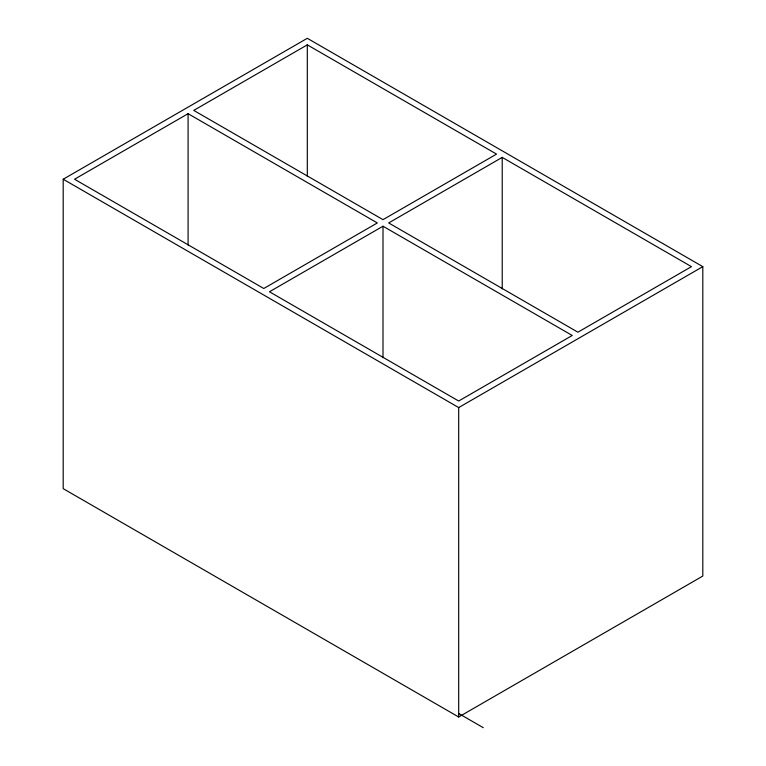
<?xml version="1.0" encoding="UTF-8"?>
<svg xmlns="http://www.w3.org/2000/svg" width="766" height="766" viewBox="0 0 766 766"><rect width="100%" height="100%" fill="white"/><g stroke="black" fill="none" stroke-linecap="round" stroke-linejoin="round"><path stroke-width="1.15" d="M63.195 179.234L307.31 38.3L702.805 266.645L702.805 576.051L458.69 716.995L63.195 488.651L63.195 179.234L458.69 407.579L702.805 266.645M188.091 113.684L74.541 179.234L263.782 288.495L377.322 222.944L188.091 113.684L188.091 245.13M307.31 44.859L193.76 110.409L383 219.66L496.54 154.11L307.31 44.859L307.31 176.304M383 226.219L269.46 291.769L458.69 401.02L572.24 335.47L383 226.219L383 357.665M502.218 157.384L388.678 222.944L577.909 332.195L691.459 266.645L502.218 157.384L502.218 288.839M458.69 713.5L483.298 727.7M458.69 407.579L458.69 716.995"/></g></svg>
